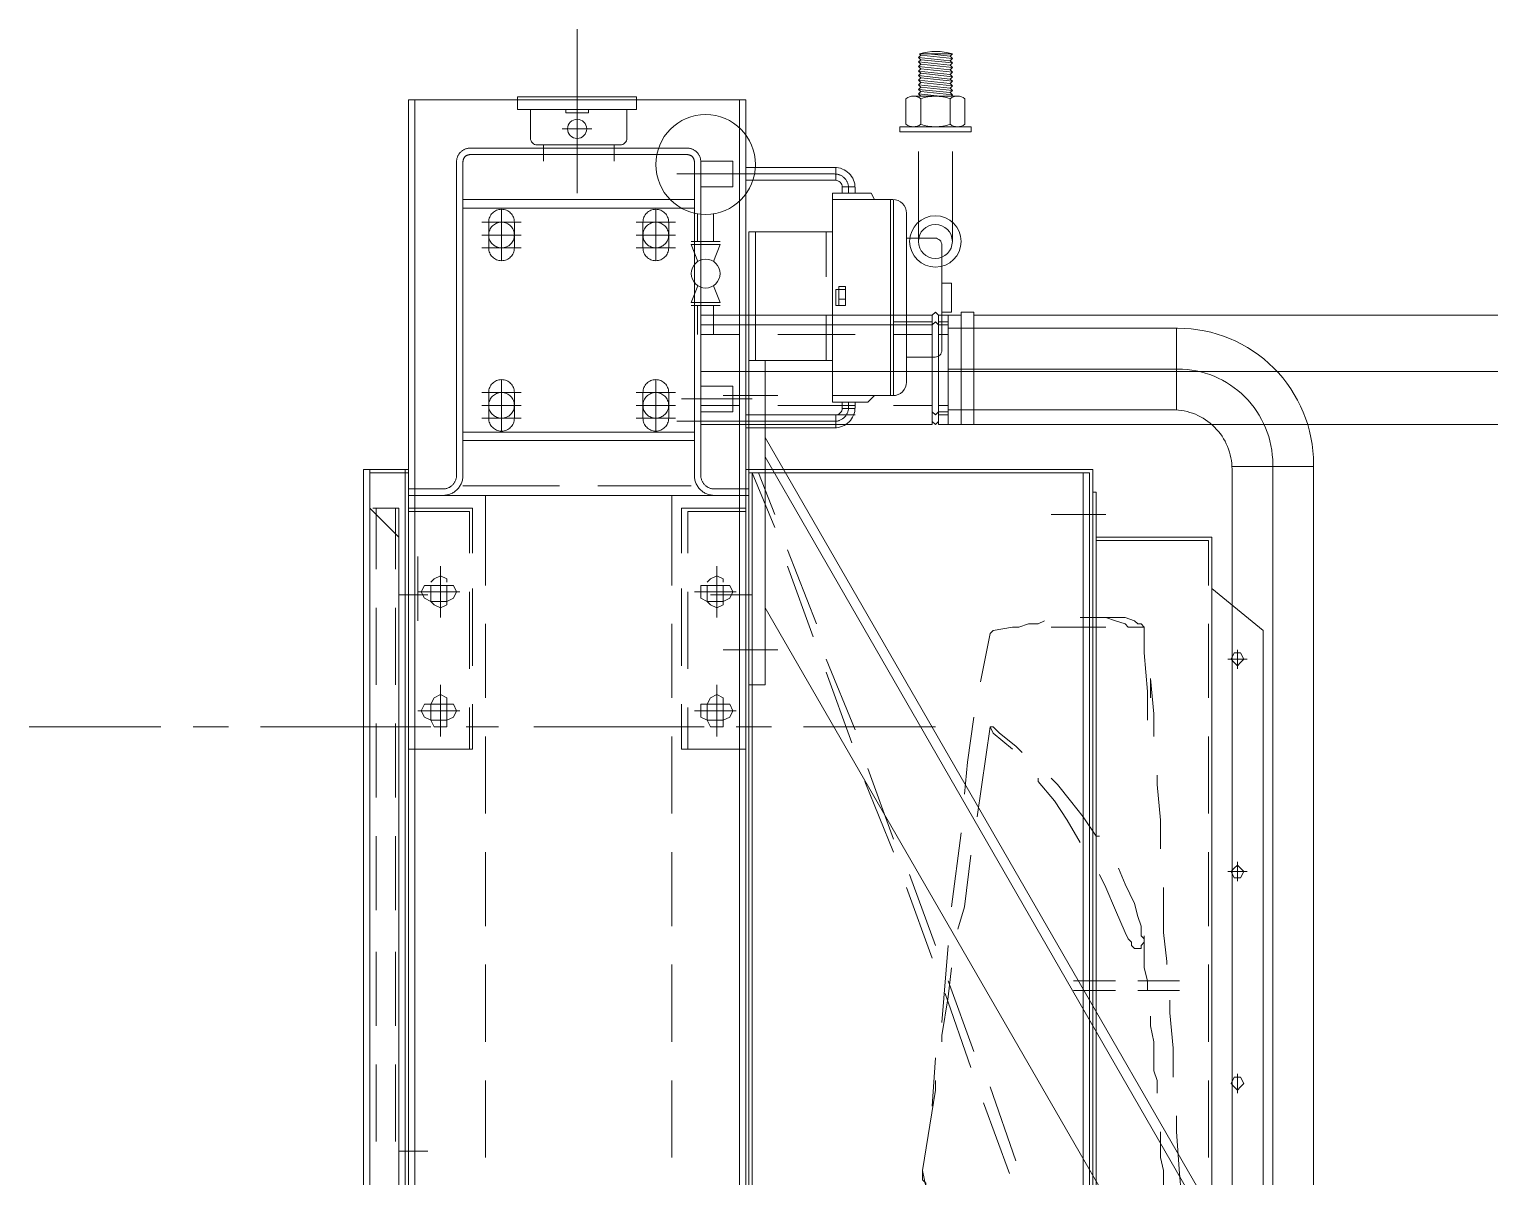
# Model space of a CAD drawing. Header units: metres. Extents: x 397906.3 to 397920.3, y 480840.8 to 480854.5.
# Drawn here: x 397906.321 to 397907.496, y 480843.185 to 480844.107 of the extents above; entities that cross this region are included whole.
import ezdxf

# ---------------------------------------------------------------- set-up
doc = ezdxf.new("R2010")
doc.units = ezdxf.units.M
doc.header["$MEASUREMENT"] = 0
for name, pattern in [('CENTER2', [1.125, 0.75, -0.125, 0.125, -0.125]), ('DASHDOT', [1, 0.5, -0.25, 0, -0.25]), ('HIDDEN', [0.375, 0.25, -0.125])]:
    doc.linetypes.add(name, pattern=pattern)
for name, color, linetype, lineweight in [('00-BAUT', 213, 'Continuous', 0), ('03-PIPA', 213, 'Continuous', 0), ('04-RADIATOR', 213, 'Continuous', 0), ('10-SKID-L', 213, 'Continuous', 0), ('10-SKID-P', 213, 'Continuous', 0), ('at_Entity', 7, 'Continuous', 0), ('at_Rect', 7, 'Continuous', 0)]:
    doc.layers.add(name, color=color, linetype=linetype, lineweight=lineweight)

# ---------------------------------------------------------------- blocks, each defined once
blk = doc.blocks.new('WIP-Pump-S')
at = {"layer": '00-BAUT'}
for p, q in [((7.0713, 3.2499), (7.1026, 3.2499)), ((7.0713, 3.2456), (7.1014, 3.2487)), ((7.0713, 3.2413), (7.1014, 3.2444)), ((7.0735, 3.2478), (7.0941, 3.2499)), ((7.0735, 3.2434), (7.1036, 3.2466)), ((7.0713, 3.237), (7.1014, 3.2401)), ((7.0713, 3.2326), (7.1014, 3.2358)), ((7.0713, 3.2283), (7.1014, 3.2315)), ((7.0735, 3.2391), (7.1036, 3.2423)), ((7.0735, 3.2348), (7.1036, 3.2379)), ((7.0735, 3.2305), (7.1036, 3.2336)), ((7.0713, 3.224), (7.1014, 3.2271)), ((7.0713, 3.2197), (7.1014, 3.2228)), ((7.0713, 3.2153), (7.1014, 3.2185)), ((7.0735, 3.2261), (7.1036, 3.2293)), ((7.0735, 3.2218), (7.1036, 3.225)), ((7.0735, 3.2175), (7.1036, 3.2207)), ((7.0735, 3.2132), (7.1036, 3.2163)), ((7.0595, 3.2074), (7.0595, 3.1832)), ((7.0665, 3.2099), (7.1087, 3.2099)), ((7.0713, 3.211), (7.1014, 3.2142)), ((7.0735, 3.2074), (7.0735, 3.1832)), ((7.083, 3.2099), (7.1036, 3.212)), ((7.1014, 3.2074), (7.1014, 3.1832)), ((7.1154, 3.2074), (7.1154, 3.1832)), ((7.0665, 3.1808), (7.1087, 3.1808)), ((7.0713, 3.072), (7.0713, 3.1574)), ((7.1036, 3.072), (7.1036, 3.1574))]:
    blk.add_line(p, q, dxfattribs=at)
for points in [[(7.0713, 3.2499), (7.0735, 3.2478), (7.0713, 3.2456), (7.0735, 3.2434), (7.0713, 3.2413), (7.0735, 3.2391), (7.0713, 3.237), (7.0735, 3.2348), (7.0713, 3.2326), (7.0735, 3.2305), (7.0713, 3.2283), (7.0735, 3.2261), (7.0713, 3.224), (7.0735, 3.2218), (7.0713, 3.2197), (7.0735, 3.2175), (7.0713, 3.2153), (7.0735, 3.2132), (7.0713, 3.211), (7.0725, 3.2099)], [(7.1026, 3.2499), (7.1014, 3.2487), (7.1036, 3.2466), (7.1014, 3.2444), (7.1036, 3.2423), (7.1014, 3.2401), (7.1036, 3.2379), (7.1014, 3.2358), (7.1036, 3.2336), (7.1014, 3.2315), (7.1036, 3.2293), (7.1014, 3.2271), (7.1036, 3.225), (7.1014, 3.2228), (7.1036, 3.2207), (7.1014, 3.2185), (7.1036, 3.2163), (7.1014, 3.2142), (7.1036, 3.212), (7.1014, 3.2099)]]:
    blk.add_lwpolyline(points, dxfattribs=at)
for points in [[(7.1154, 3.2074, 0.346844), (7.1014, 3.2074, 0.173205), (7.0735, 3.2074, 0.346429), (7.0595, 3.2074)], [(7.1154, 3.1832, -0.346844), (7.1014, 3.1832, -0.173205), (7.0735, 3.1832, -0.346429), (7.0595, 3.1832)]]:
    blk.add_lwpolyline(points, format="xyb", dxfattribs=at)
blk.add_lwpolyline([(7.0536, 3.176), (7.1213, 3.176), (7.1213, 3.1808), (7.0536, 3.1808)], close=True, dxfattribs=at)
for radius in [0.0244, 0.0161]:
    blk.add_circle((7.0875, 3.072), radius, dxfattribs=at)
blk.add_arc((7.087, 3.1977), 0.0545, 73.3251, 106.6749, dxfattribs=at)
at = {"layer": '03-PIPA'}
blk.add_line((6.806, 2.8586), (6.7286, 2.8586), dxfattribs=at)
for points in [[(6.1878, 2.2365), (6.1878, 2.8406, -0.414214), (6.3491, 3.0019), (7.0509, 3.0019)], [(6.7286, 0.4612), (6.7286, 2.8607, -0.414214), (6.8576, 2.9897), (7.0753, 2.9897)], [(6.806, 0.4595), (6.806, 2.8558, -0.414214), (6.8624, 2.9123), (7.0753, 2.9123)], [(6.2885, 2.2365), (6.2885, 2.8256, -0.414214), (6.3611, 2.8982), (7.0509, 2.8982)]]:
    blk.add_lwpolyline(points, format="xyb", dxfattribs=at)
for points in [[(7.0631, 3.0019), (7.0631, 3.005), (7.0509, 3.005), (7.0509, 2.8982), (7.0631, 2.8982)], [(7.0631, 3.0019), (7.0753, 3.0019)], [(7.0631, 3.0019), (7.0631, 2.8982), (7.0753, 2.8982)], [(7.0844, 3.0019), (7.0753, 3.0019)], [(7.0753, 3.0019), (7.0753, 2.8982)], [(7.0844, 2.9958), (7.0753, 2.9958)], [(7.0844, 3.0019), (7.0875, 3.005), (7.0905, 3.0019)], [(7.0844, 2.8982), (7.0844, 3.0019)], [(7.0844, 2.9928), (7.0875, 2.9958), (7.0905, 2.9928)], [(7.2644, 3.0019), (7.0905, 3.0019)], [(7.0905, 2.8982), (7.0905, 3.0019)], [(7.1271, 2.9958), (7.0905, 2.9958)], [(7.2644, 3.0019), (7.3101, 3.0019)], [(6.8588, 2.9897), (6.8588, 2.9122)], [(7.0753, 2.9897), (7.0753, 2.9074)], [(7.2644, 2.9928), (7.0905, 2.9928)], [(7.2644, 2.9928), (7.3101, 2.9928)], [(7.0844, 2.9165), (7.0753, 2.9165)], [(7.1271, 2.9165), (7.0905, 2.9165)], [(7.2369, 2.9165), (7.1637, 2.9165)], [(7.3101, 2.9165), (7.2735, 2.9165)], [(7.0905, 2.9104), (7.0875, 2.9074), (7.0844, 2.9104), (7.0753, 2.9104)], [(7.0844, 2.8982), (7.0753, 2.8982)], [(7.0844, 2.8982), (7.0753, 2.8982)], [(7.0844, 2.8982), (7.0753, 2.8982)], [(7.0905, 2.9013), (7.0875, 2.8982), (7.0844, 2.9013)], [(7.3101, 2.8982), (7.0905, 2.8982)]]:
    blk.add_lwpolyline(points, dxfattribs=at)
at = {"layer": '03-PIPA', "linetype": 'CENTER2', "ltscale": 50}
for points in [[(6.2382, 2.1543), (6.2382, 2.8256, -0.414214), (6.3611, 2.9485), (7.3101, 2.9485)], [(6.7673, 0.4612), (6.7673, 2.8607, -0.414214), (6.8576, 2.9509), (7.0753, 2.9509)]]:
    blk.add_lwpolyline(points, format="xyb", dxfattribs=at)
at = {"layer": '04-RADIATOR'}
for p, q in [((7.3101, 3.1483), (7.2796, 3.1483)), ((7.2796, 3.1483), (7.2796, 3.1239))]:
    blk.add_line(p, q, dxfattribs=at)
at = {"layer": '04-RADIATOR', "linetype": 'HIDDEN', "ltscale": 20}
for p, q in [((7.3162, 3.1117), (7.5358, 3.1117)), ((7.3162, 3.1036), (7.5358, 3.1036)), ((7.3528, 3.0537), (7.3528, 3.1025)), ((7.4992, 3.0537), (7.4992, 3.1025)), ((7.3342, 3.0903), (7.3714, 3.0903)), ((7.3342, 3.0781), (7.3714, 3.0781)), ((7.5178, 3.0903), (7.4806, 3.0903)), ((7.5178, 3.0781), (7.4806, 3.0781)), ((7.3342, 3.0659), (7.3714, 3.0659)), ((7.5178, 3.0659), (7.4806, 3.0659)), ((7.3528, 2.8921), (7.3528, 2.9409)), ((7.4992, 2.8921), (7.4992, 2.9409)), ((7.3342, 2.9287), (7.3714, 2.9287)), ((7.5178, 2.9287), (7.4806, 2.9287)), ((7.3342, 2.9165), (7.3714, 2.9165)), ((7.5178, 2.9165), (7.4806, 2.9165)), ((7.3342, 2.9043), (7.3714, 2.9043)), ((7.5178, 2.9043), (7.4806, 2.9043)), ((7.3162, 2.891), (7.5358, 2.891)), ((7.3162, 2.883), (7.5358, 2.883))]:
    blk.add_line(p, q, dxfattribs=at)
at = {"layer": '04-RADIATOR'}
for points in [[(7.4275, 3.2733), (7.4275, 3.1178)], [(7.2674, 3.2062), (7.2674, 0.4677)], [(7.5876, 0.4677), (7.5876, 3.2062), (7.2674, 3.2062)], [(7.2735, 3.2062), (7.2735, 0.486)], [(7.3711, 3.2093), (7.4839, 3.2093)], [(7.3711, 3.2093), (7.3711, 3.1971)], [(7.4839, 3.2093), (7.4839, 3.1971)], [(7.5815, 0.486), (7.5815, 3.2062)], [(7.4839, 3.1971), (7.3711, 3.1971)], [(7.4382, 3.1971), (7.4382, 3.194), (7.4168, 3.194), (7.4168, 3.1971)], [(7.4275, 3.2001), (7.4275, 3.1605)], [(7.4416, 3.1788), (7.4134, 3.1788)], [(7.3924, 3.1635), (7.3924, 3.1483)], [(7.4595, 3.1635), (7.4595, 3.1483)], [(7.4595, 3.1544), (7.3924, 3.1544)], [(7.182, 3.1422), (7.182, 3.13)], [(7.1759, 3.1239), (7.1637, 3.1239)], [(7.2796, 3.1239), (7.3101, 3.1239)], [(7.1271, 3.1117), (7.1271, 2.9257)], [(7.1302, 3.1117), (7.1302, 2.9257)], [(7.1454, 3.1117), (7.1485, 3.1178), (7.1851, 3.1178)], [(7.1851, 2.9196), (7.1851, 3.1178)], [(7.2979, 3.072), (7.2979, 3.0984)], [(7.3131, 3.072), (7.3131, 3.0984)], [(7.1851, 3.0812), (7.1851, 2.9592)], [(7.2644, 3.0812), (7.1851, 3.0812)], [(7.1912, 3.0812), (7.1912, 3.0385)], [(7.2583, 2.9592), (7.2583, 3.0812)], [(7.2644, 3.0812), (7.2644, 2.9592)], [(7.2918, 3.072), (7.3192, 3.072)], [(7.2918, 3.069), (7.3192, 3.069)], [(7.2918, 3.069), (7.2981, 3.0531)], [(7.3192, 3.069), (7.3129, 3.0531)], [(7.0722, 3.005), (7.0722, 3.0324), (7.0814, 3.0324)], [(7.179, 3.0263), (7.179, 3.0294), (7.1729, 3.0294), (7.1729, 3.0263)], [(7.1729, 3.0263), (7.1729, 3.0141)], [(7.1729, 3.0263), (7.182, 3.0263)], [(7.179, 3.0294), (7.179, 3.0111)], [(7.182, 3.0263), (7.182, 3.0111)], [(7.2918, 3.0141), (7.2981, 3.03)], [(7.3192, 3.0141), (7.3129, 3.03)], [(7.179, 3.0172), (7.1729, 3.0172)], [(7.182, 3.0111), (7.1729, 3.0111), (7.1729, 3.0172)], [(7.3192, 3.0141), (7.2918, 3.0141)], [(7.2918, 3.0111), (7.3192, 3.0111)], [(7.2979, 2.9836), (7.2979, 3.0111)], [(7.3131, 2.9836), (7.3131, 3.0111)], [(7.0814, 3.005), (7.0722, 3.005)], [(7.1912, 3.0019), (7.1912, 2.9592)], [(7.2644, 2.9592), (7.1851, 2.9592)], [(7.1515, 2.9196), (7.1485, 2.9226), (7.1454, 2.9257)], [(7.1851, 2.9196), (7.1515, 2.9196)], [(7.1759, 2.9135), (7.1637, 2.9135)], [(7.182, 2.8952), (7.182, 2.9074)]]:
    blk.add_lwpolyline(points, dxfattribs=at)
for points in [[(7.4717, 3.1971), (7.4717, 3.17, -0.414214), (7.4653, 3.1635), (7.3867, 3.1635, -0.414214), (7.3802, 3.17), (7.3802, 3.1971)], [(7.1637, 3.1178), (7.1637, 3.1228, -0.414214), (7.1831, 3.1422), (7.2674, 3.1422)], [(7.2674, 3.13), (7.1824, 3.13, 0.414214), (7.1759, 3.1235), (7.1759, 3.1178)], [(7.1851, 2.9257), (7.1278, 2.9257, -0.414214), (7.1149, 2.9386), (7.1149, 3.0988, -0.414214), (7.1278, 3.1117), (7.1851, 3.1117)], [(7.1149, 3.0751), (7.0878, 3.0751, 0.414214), (7.0814, 3.0686), (7.0814, 2.9687, 0.414214), (7.0878, 2.9623), (7.1149, 2.9623)], [(7.1637, 2.9196), (7.1637, 2.9145, 0.414214), (7.1831, 2.8952), (7.2674, 2.8952)], [(7.2674, 2.9074), (7.1824, 2.9074, -0.414214), (7.1759, 2.9138), (7.1759, 2.9196)]]:
    blk.add_lwpolyline(points, format="xyb", dxfattribs=at)
at = {"layer": '04-RADIATOR', "linetype": 'HIDDEN', "ltscale": 20}
for points in [[(7.2644, 2.8372), (7.2972, 2.8372, 0.414214), (7.3101, 2.8501), (7.3101, 3.1476, -0.414214), (7.323, 3.1605), (7.529, 3.1605, -0.414214), (7.5419, 3.1476), (7.5419, 2.8501, 0.414214), (7.5548, 2.8372), (7.5876, 2.8372)], [(7.2644, 2.8311), (7.2972, 2.8311, 0.414214), (7.3162, 2.8501), (7.3162, 3.1476, -0.414214), (7.323, 3.1544), (7.529, 3.1544, -0.414214), (7.5358, 3.1476), (7.5358, 2.8501, 0.414214), (7.5548, 2.8311), (7.5876, 2.8311)]]:
    blk.add_lwpolyline(points, format="xyb", dxfattribs=at)
at = {"layer": '04-RADIATOR', "linetype": 'DASHDOT', "ltscale": 5}
for points in [[(7.1699, 3.1178), (7.1699, 3.1228, -0.414214), (7.1831, 3.136), (7.3329, 3.136)], [(7.1699, 2.9196), (7.1699, 2.9145, 0.414214), (7.1831, 2.9014), (7.3329, 2.9014)]]:
    blk.add_lwpolyline(points, format="xyb", dxfattribs=at)
at = {"layer": '04-RADIATOR', "linetype": 'HIDDEN', "ltscale": 20}
for points in [[(7.365, 3.0659), (7.365, 3.0903, 1), (7.3406, 3.0903), (7.3406, 3.0659, 1)], [(7.487, 3.0659), (7.487, 3.0903, -1), (7.5114, 3.0903), (7.5114, 3.0659, -1)], [(7.365, 2.9043), (7.365, 2.9287, 1), (7.3406, 2.9287), (7.3406, 2.9043, 1)], [(7.487, 2.9043), (7.487, 2.9287, -1), (7.5114, 2.9287), (7.5114, 2.9043, -1)]]:
    blk.add_lwpolyline(points, format="xyb", close=True, dxfattribs=at)
for points in [[(7.3101, 2.9348), (7.2796, 2.9348), (7.2796, 2.9104)], [(7.2796, 2.9104), (7.3101, 2.9104)]]:
    blk.add_lwpolyline(points, dxfattribs=at)
at = {"layer": '04-RADIATOR'}
for centre, radius in [((7.3055, 3.145), 0.0473), ((7.4275, 3.1788), 0.00909), ((7.3055, 3.0415), 0.0137)]:
    blk.add_circle(centre, radius, dxfattribs=at)
at = {"layer": '04-RADIATOR', "linetype": 'HIDDEN', "ltscale": 20}
for centre in [(7.3528, 3.0781), (7.4992, 3.0781), (7.3528, 2.9165), (7.4992, 2.9165)]:
    blk.add_circle(centre, 0.0122, dxfattribs=at)
at = {"layer": '10-SKID-L'}
for points in [[(5.8615, 0.4799), (7.2491, 2.886)], [(5.8737, 0.4799), (7.2491, 2.8677)], [(5.953, 0.4799), (7.2491, 2.7244)]]:
    blk.add_lwpolyline(points, dxfattribs=at)
at = {"layer": '10-SKID-P'}
for p, q in [((7.2491, 2.9592), (7.2644, 2.9592)), ((7.2491, 2.9592), (7.2491, 2.6512)), ((7.2644, 2.6512), (7.2644, 2.9592)), ((6.938, 2.8555), (6.938, 0.7513)), ((6.938, 2.8555), (7.2674, 2.8555)), ((7.2674, 0.7513), (7.2674, 2.8555)), ((7.2644, 2.6512), (7.2491, 2.6512))]:
    blk.add_line(p, q, dxfattribs=at)
for points in [[(6.938, 0.7574), (6.938, 2.8525)], [(7.2644, 2.8525), (6.9411, 2.8525)], [(6.9411, 2.8525), (6.9411, 0.7543)], [(6.9472, 2.8525), (6.9472, 0.7543)], [(7.2613, 2.8525), (7.2613, 0.7543)], [(6.938, 2.8342), (6.935, 2.8342), (6.935, 0.7696)], [(6.938, 0.7696), (6.938, 2.8342)], [(6.8252, 2.7915), (6.8252, 2.7427)], [(6.935, 2.7915), (6.8252, 2.7915)], [(6.8283, 2.7457), (6.8283, 2.7884)], [(6.935, 2.7884), (6.8283, 2.7884)], [(6.7764, 2.703), (6.8252, 2.7427)], [(6.8252, 0.8611), (6.8252, 2.7427)], [(6.7764, 2.703), (6.7764, 2.1267)], [(6.8283, 2.639), (6.8283, 2.7091)], [(6.8283, 2.5292), (6.8283, 2.6024)], [(6.8283, 2.4225), (6.8283, 2.4926)], [(6.8283, 2.3127), (6.8283, 2.3859)], [(6.8283, 2.2029), (6.8283, 2.2761)]]:
    blk.add_lwpolyline(points, dxfattribs=at)
at = {"layer": 'at_Entity'}
for points in [[(7.1271, 3.1117), (7.1271, 2.9257)], [(7.1729, 3.0172), (7.1729, 3.0263)], [(7.182, 3.0263), (7.182, 3.0141)], [(7.0753, 3.0019), (7.0753, 2.8982)], [(7.0753, 2.8982), (7.0753, 3.0019)], [(7.0844, 3.0019), (7.0753, 3.0019)], [(7.0844, 3.0019), (7.0753, 3.0019)], [(7.0844, 2.9958), (7.0753, 2.9958)], [(7.0844, 2.9958), (7.0753, 2.9958)], [(7.0844, 2.9928), (7.0753, 2.9928)], [(7.0844, 2.9928), (7.0753, 2.9928)], [(7.0844, 2.9928), (7.0753, 2.9928)], [(7.0753, 2.9897), (7.0753, 2.9074)], [(7.0844, 2.9836), (7.0753, 2.9836)], [(7.0844, 2.9836), (7.0753, 2.9836)], [(7.0844, 2.9836), (7.0753, 2.9836)], [(7.1271, 2.9836), (7.0905, 2.9836)], [(7.2369, 2.9836), (7.1637, 2.9836)], [(7.3101, 2.9836), (7.2735, 2.9836)], [(7.2888, 2.9257), (7.2369, 2.9257)], [(7.0844, 2.9165), (7.0753, 2.9165)], [(7.0844, 2.9165), (7.0753, 2.9165)], [(7.2613, 2.9226), (7.3284, 2.9226)], [(7.0844, 2.9104), (7.0753, 2.9104)], [(7.0844, 2.9104), (7.0753, 2.9104)], [(7.0844, 2.9074), (7.0753, 2.9074)], [(7.0844, 2.9074), (7.0753, 2.9074)], [(7.0844, 2.9074), (7.0753, 2.9074)], [(7.2339, 2.9074), (7.1637, 2.9074)], [(7.5876, 2.8525), (7.5876, 2.8555), (7.6303, 2.8555), (7.6303, 1.8705), (7.5815, 1.8705)], [(7.5876, 2.8555), (7.5876, 1.8705)], [(7.5907, 2.8555), (7.5907, 1.8705)], [(7.6242, 2.8555), (7.6242, 2.8189)], [(6.9411, 2.8525), (7.2644, 2.8525)], [(6.9411, 0.7543), (6.9411, 2.8525)], [(6.9472, 0.7543), (6.9472, 2.8525)], [(7.24, 2.8006), (7.2613, 2.8525)], [(7.24, 2.8128), (7.2552, 2.8525)], [(7.2644, 0.7543), (7.2644, 2.8525)], [(7.6242, 2.8525), (7.5876, 2.8525)], [(7.2644, 2.8372), (7.2644, 2.8311), (7.307, 2.8311)], [(7.2644, 2.8311), (7.3558, 2.8311)], [(7.3192, 2.8403), (7.4077, 2.8403)], [(7.3192, 2.8311), (7.4077, 2.8311)], [(7.3375, 2.8311), (7.3375, 2.7457)], [(7.3894, 2.8311), (7.4626, 2.8311)], [(7.4443, 2.8403), (7.5358, 2.8403)], [(7.4443, 2.8311), (7.5358, 2.8311)], [(7.4992, 2.8311), (7.5876, 2.8311)], [(7.5144, 2.8311), (7.5144, 2.7457)], [(7.3284, 2.8189), (7.2674, 2.8189)], [(7.2674, 2.7762), (7.2674, 2.8189)], [(7.3223, 2.8159), (7.2674, 2.8159)], [(7.3223, 2.7762), (7.3223, 2.8159)], [(7.3284, 2.7762), (7.3284, 2.8189)], [(7.5266, 2.7762), (7.5266, 2.8189)], [(7.5266, 2.8189), (7.5876, 2.8189)], [(7.5297, 2.7762), (7.5297, 2.8159)], [(7.5297, 2.8159), (7.5876, 2.8159)], [(7.5876, 2.7762), (7.5876, 2.8189)], [(7.6242, 2.8189), (7.5968, 2.7915)], [(7.5968, 2.8189), (7.5968, 2.761)], [(7.6212, 2.8189), (7.5968, 2.8189)], [(7.5998, 2.8189), (7.5998, 2.761)], [(7.6181, 2.8189), (7.6181, 2.761)], [(7.6242, 2.761), (7.6242, 2.8189)], [(6.9777, 2.8128), (6.9258, 2.8128)], [(7.2003, 2.7091), (7.2278, 2.7793)], [(7.5785, 2.7122), (7.5785, 2.7732)], [(7.5968, 2.7793), (7.5968, 2.7061)], [(7.6242, 2.7823), (7.6242, 2.7091)], [(7.2034, 2.6969), (7.2278, 2.764)], [(7.2948, 2.764), (7.2948, 2.7152)], [(7.5571, 2.764), (7.5571, 2.7152)], [(7.2888, 2.7457), (7.2827, 2.7457), (7.2796, 2.7396), (7.2827, 2.7335), (7.2888, 2.7305), (7.304, 2.7305), (7.3101, 2.7335), (7.3101, 2.7457), (7.2888, 2.7457), (7.2888, 2.7457)], [(7.2888, 2.7488), (7.2888, 2.7518), (7.2948, 2.7549), (7.3009, 2.7518), (7.304, 2.7488)], [(7.2888, 2.7305), (7.2888, 2.7457)], [(7.2948, 2.7579), (7.2948, 2.7213)], [(7.304, 2.7305), (7.304, 2.7457)], [(7.5663, 2.7457), (7.5724, 2.7457), (7.5754, 2.7396), (7.5724, 2.7335), (7.5663, 2.7305), (7.551, 2.7305), (7.5449, 2.7335), (7.5419, 2.7396), (7.5449, 2.7457), (7.5663, 2.7457), (7.5663, 2.7457)], [(7.551, 2.7488), (7.551, 2.7518), (7.5571, 2.7549), (7.5632, 2.7518), (7.5663, 2.7488)], [(7.5663, 2.7305), (7.5632, 2.7274), (7.5571, 2.7244), (7.551, 2.7274), (7.551, 2.7457)], [(7.5571, 2.7579), (7.5571, 2.7213)], [(7.5663, 2.7305), (7.5663, 2.7457)], [(7.3009, 2.7366), (7.2613, 2.7366)], [(7.2674, 2.6695), (7.2674, 2.7427)], [(7.2705, 2.7366), (7.3009, 2.7366)], [(7.3162, 2.7396), (7.2766, 2.7396)], [(7.2827, 2.7396), (7.307, 2.7396)], [(7.3223, 2.6664), (7.3223, 2.7396)], [(7.3284, 2.6695), (7.3284, 2.7427)], [(7.5266, 2.6695), (7.5266, 2.7427)], [(7.5297, 2.6664), (7.5297, 2.7396)], [(7.5388, 2.7396), (7.5785, 2.7396)], [(7.5693, 2.7396), (7.5449, 2.7396)], [(7.5968, 2.7366), (7.5693, 2.7366)], [(7.5876, 2.6695), (7.5876, 2.7427)], [(7.304, 2.7305), (7.3009, 2.7274), (7.2948, 2.7244), (7.2888, 2.7274), (7.2888, 2.7305)], [(7.5968, 2.7244), (7.5968, 2.6512)], [(7.5998, 2.7244), (7.5998, 2.6512)], [(7.6181, 2.7244), (7.6181, 2.6512)], [(7.6242, 2.6512), (7.6242, 2.7244)], [(6.8862, 2.6177), (6.8862, 2.6451), (6.8893, 2.6817), (6.8893, 2.7061)], [(6.9289, 2.7152), (6.9075, 2.7152), (6.8984, 2.7122), (6.8954, 2.7091), (6.8923, 2.7091), (6.8893, 2.7061), (6.8923, 2.7061)], [(6.8923, 2.7061), (6.9045, 2.7061), (6.9075, 2.7091), (6.9167, 2.7122), (6.9258, 2.7152), (6.9472, 2.7152)], [(6.9777, 2.7061), (6.9258, 2.7061)], [(6.9289, 2.7152), (6.9502, 2.7152)], [(6.9838, 2.7122), (6.9899, 2.7091), (6.999, 2.7091), (7.0082, 2.7061), (7.0143, 2.7061), (7.0326, 2.703), (7.0356, 2.7)], [(7.3375, 2.7091), (7.3375, 2.639)], [(7.5144, 2.7091), (7.5144, 2.639)], [(7.0356, 2.7), (7.0448, 2.6542)], [(6.81, 2.6756), (6.7917, 2.6756)], [(6.81, 2.6756), (6.7917, 2.6756)], [(6.8008, 2.6817), (6.8039, 2.6817), (6.8069, 2.6756), (6.8039, 2.6725), (6.8008, 2.6695), (6.7978, 2.6725), (6.7947, 2.6756), (6.7978, 2.6817), (6.8008, 2.6817), (6.8008, 2.6817)], [(6.8008, 2.6817), (6.8039, 2.6817), (6.8069, 2.6756), (6.8039, 2.6725), (6.8008, 2.6695), (6.7978, 2.6725), (6.7947, 2.6756), (6.7978, 2.6817), (6.8008, 2.6817), (6.8008, 2.6817)], [(6.8008, 2.6664), (6.8008, 2.6847)], [(6.8008, 2.6664), (6.8008, 2.6847)], [(7.1637, 2.6085), (7.1912, 2.6756)], [(7.2888, 2.6847), (7.2369, 2.6847)], [(7.1668, 2.5963), (7.1912, 2.6634)], [(7.5968, 2.6695), (7.5968, 2.5994)], [(7.6242, 2.6725), (7.6242, 2.5994)], [(6.8801, 2.6024), (6.8801, 2.6238), (6.8832, 2.6573), (6.8832, 2.639)], [(7.2948, 2.6512), (7.2948, 2.6024)], [(7.5571, 2.6512), (7.5571, 2.6024)], [(7.2888, 2.6329), (7.2888, 2.639), (7.2948, 2.6421), (7.3009, 2.639), (7.304, 2.6329)], [(7.2948, 2.6451), (7.2948, 2.6085)], [(7.551, 2.6329), (7.551, 2.639), (7.5571, 2.6421), (7.5632, 2.639), (7.5663, 2.6329)], [(7.5571, 2.6451), (7.5571, 2.6085)], [(7.0509, 2.6207), (7.057, 2.578), (7.06, 2.5475)], [(7.2674, 2.5902), (7.2674, 2.6329)], [(7.3162, 2.6268), (7.2766, 2.6268)], [(7.2888, 2.6329), (7.2827, 2.6329), (7.2796, 2.6268), (7.2827, 2.6207), (7.2888, 2.6177), (7.304, 2.6177), (7.3101, 2.6207), (7.3101, 2.6329), (7.2888, 2.6329), (7.2888, 2.6329)], [(7.2827, 2.6268), (7.307, 2.6268)], [(7.2888, 2.6177), (7.2888, 2.6329)], [(7.304, 2.6177), (7.304, 2.6329)], [(7.3223, 2.5902), (7.3223, 2.6299)], [(7.3284, 2.5902), (7.3284, 2.6329)], [(7.5266, 2.5902), (7.5266, 2.6329)], [(7.5297, 2.5902), (7.5297, 2.6299)], [(7.5388, 2.6268), (7.5785, 2.6268)], [(7.5663, 2.6329), (7.5724, 2.6329), (7.5754, 2.6268), (7.5724, 2.6207), (7.5663, 2.6177), (7.551, 2.6177), (7.5449, 2.6207), (7.5419, 2.6268), (7.5449, 2.6329), (7.5663, 2.6329), (7.5663, 2.6329)], [(7.5693, 2.6268), (7.5449, 2.6268)], [(7.5663, 2.6177), (7.5632, 2.6116), (7.551, 2.6116), (7.551, 2.6329)], [(7.5663, 2.6177), (7.5663, 2.6329)], [(7.5876, 2.5902), (7.5876, 2.6329)], [(7.0143, 2.5902), (7.0326, 2.6055), (7.0356, 2.6116), (7.0326, 2.6116), (7.0265, 2.6055), (7.0112, 2.5933), (7.0051, 2.5872)], [(7.0356, 2.6116), (7.0478, 2.5262)], [(7.2125, 2.6116), (7.0875, 2.6116)], [(7.2766, 2.6116), (7.243, 2.6116)], [(7.304, 2.6177), (7.3009, 2.6116), (7.2888, 2.6116), (7.2888, 2.6177)], [(7.4687, 2.6116), (7.307, 2.6116)], [(7.5327, 2.6116), (7.5022, 2.6116)], [(7.7279, 2.6116), (7.5663, 2.6116)], [(7.5968, 2.6146), (7.5968, 2.5445)], [(7.5998, 2.6146), (7.5998, 2.5445)], [(7.6181, 2.6146), (7.6181, 2.5445)], [(7.6242, 2.5445), (7.6242, 2.6146)], [(7.7919, 2.6116), (7.7584, 2.6116)], [(7.9475, 2.6116), (7.8224, 2.6116)], [(7.3375, 2.6024), (7.3375, 2.5292)], [(7.5144, 2.6024), (7.5144, 2.5292)], [(7.2674, 2.5902), (7.3284, 2.5902)], [(7.5876, 2.5902), (7.5266, 2.5902)], [(6.874, 2.4957), (6.874, 2.5231), (6.8771, 2.5567), (6.8771, 2.5658)], [(7.1271, 2.5048), (7.1515, 2.5719)], [(7.6242, 2.5658), (7.6242, 2.4926)], [(6.9777, 2.5628), (6.9716, 2.5567), (6.9594, 2.5414), (6.9472, 2.5262), (6.935, 2.5079), (6.9319, 2.5079)], [(6.9502, 2.5018), (6.9624, 2.5231), (6.9746, 2.5414), (6.9899, 2.5597), (6.9899, 2.5628)], [(7.1271, 2.4926), (7.1546, 2.5597)], [(7.5968, 2.5628), (7.5968, 2.4896)], [(7.0631, 2.5109), (7.0722, 2.4408)], [(7.5968, 2.5079), (7.5968, 2.4377)], [(7.5998, 2.5079), (7.5998, 2.4377)], [(7.6181, 2.5079), (7.6181, 2.4377)], [(7.6242, 2.4377), (7.6242, 2.5079)], [(6.8008, 2.4652), (6.8008, 2.4835)], [(7.0539, 2.4896), (7.06, 2.4408), (7.0661, 2.4194)], [(7.3375, 2.4926), (7.3375, 2.4225)], [(7.5144, 2.4926), (7.5144, 2.4225)], [(6.81, 2.4743), (6.7917, 2.4743)], [(6.8008, 2.4804), (6.8039, 2.4774), (6.8069, 2.4743), (6.8039, 2.4682), (6.7978, 2.4682), (6.7947, 2.4743), (6.7978, 2.4774), (6.8008, 2.4804), (6.8008, 2.4804)], [(6.9136, 2.4774), (6.9075, 2.4621), (6.8984, 2.4438), (6.8954, 2.4316), (6.8923, 2.4225), (6.8923, 2.4133), (6.8893, 2.4103), (6.8893, 2.4072), (6.8923, 2.4042), (6.8923, 2.4011)], [(6.8923, 2.4011), (6.8984, 2.4011), (6.9015, 2.4042), (6.9015, 2.4072), (6.9045, 2.4103), (6.9075, 2.4164), (6.9167, 2.4377), (6.9258, 2.4591), (6.9319, 2.4713)], [(7.0875, 2.4042), (7.1119, 2.4713)], [(6.8679, 2.3859), (6.8679, 2.3889), (6.871, 2.4164), (6.871, 2.4591)], [(7.0905, 2.392), (7.1149, 2.4591)], [(7.6242, 2.456), (7.6242, 2.3828)], [(7.5968, 2.453), (7.5968, 2.3828)], [(6.8862, 2.3706), (6.8862, 2.3615), (6.8862, 2.3706), (6.8893, 2.3828), (6.8893, 2.4133)], [(7.0753, 2.4042), (7.0814, 2.331)], [(7.5968, 2.3981), (7.5968, 2.3279)], [(7.5998, 2.3981), (7.5998, 2.3279)], [(7.6181, 2.3981), (7.6181, 2.3279)], [(7.6242, 2.3279), (7.6242, 2.3981)], [(7.3375, 2.3859), (7.3375, 2.3127)], [(7.5144, 2.3859), (7.5144, 2.3127)], [(6.8557, 2.3706), (6.8954, 2.3706)], [(6.9167, 2.3706), (6.9563, 2.3706)], [(7.0509, 2.3035), (7.0753, 2.3706)], [(7.0722, 2.3828), (7.0753, 2.3554), (7.0814, 2.3188), (7.0814, 2.3127)], [(6.8557, 2.3615), (6.8954, 2.3615)], [(6.9167, 2.3615), (6.9563, 2.3615)], [(7.0539, 2.2883), (7.0783, 2.3584)], [(6.8618, 2.2791), (6.8618, 2.3066), (6.8649, 2.3401), (6.8649, 2.3523)], [(7.5968, 2.3462), (7.5968, 2.273)], [(7.6242, 2.3462), (7.6242, 2.2761)], [(6.8771, 2.2639), (6.8771, 2.2761), (6.8801, 2.2852), (6.8801, 2.3127), (6.8832, 2.3279), (6.8832, 2.3371)], [(7.0875, 2.2974), (7.0905, 2.2517)], [(7.5968, 2.2913), (7.5968, 2.2182)], [(7.5998, 2.2913), (7.5998, 2.2182)], [(7.6181, 2.2913), (7.6181, 2.2182)], [(7.6242, 2.2182), (7.6242, 2.2913)], [(6.8008, 2.2791), (6.8039, 2.2791), (6.8069, 2.273), (6.8039, 2.27), (6.8008, 2.2669), (6.7978, 2.27), (6.7947, 2.273), (6.7978, 2.2791), (6.8008, 2.2791), (6.8008, 2.2791)], [(6.8008, 2.2639), (6.8008, 2.2822)], [(7.0875, 2.2761), (7.0875, 2.2669), (7.0997, 2.1907)], [(7.3375, 2.2761), (7.3375, 2.2029)], [(7.5144, 2.2761), (7.5144, 2.2029)], [(7.0112, 2.1999), (7.0356, 2.27)], [(7.0173, 2.1877), (7.0417, 2.2548)], [(6.8527, 2.1511), (6.8557, 2.1877), (6.8588, 2.2273), (6.8588, 2.2426)], [(7.5968, 2.2365), (7.5968, 2.1633)], [(7.6242, 2.2395), (7.6242, 2.1663)], [(6.871, 2.1541), (6.871, 2.1907), (6.874, 2.2029), (6.874, 2.2273)], [(7.5968, 2.209), (7.5693, 2.209)], [(7.0997, 2.1907), (7.0997, 2.1816), (7.0966, 2.1785), (7.0966, 2.1755), (7.0936, 2.1724), (7.0905, 2.1694), (7.0905, 2.1663), (7.0875, 2.1663), (7.0875, 2.1633)], [(7.0997, 2.1907), (7.0966, 2.1755), (7.0875, 2.1633)]]:
    blk.add_lwpolyline(points, dxfattribs=at)
at = {"layer": 'at_Rect'}
blk.add_line((7.5968, 2.2212), (7.5968, 2.4621), dxfattribs=at)

msp = doc.modelspace()

# ---------------------------------------------------------------- block references
at = {"xscale": -0.8474630183703425, "yscale": 0.8474630183703425, "zscale": 0.8474630183703425}
msp.add_blockref('WIP-Pump-S', (397913.0562, 480841.3334, 7.622), dxfattribs=at)

doc.saveas('drawing.dxf')
